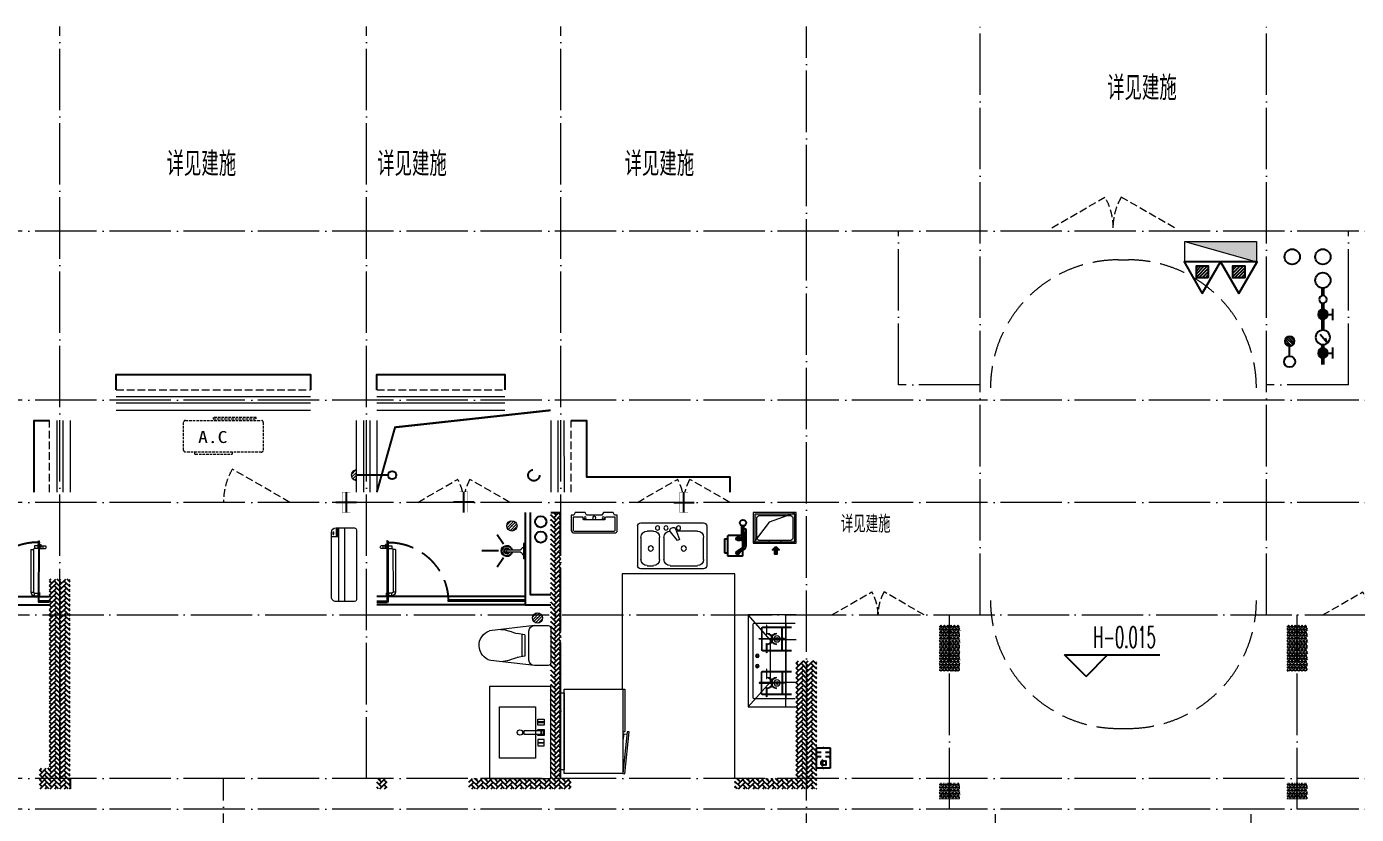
# Model space of a CAD drawing. Extents: x 27938 to 983267, y -209821 to 1628073.
# Drawn here: x 683892 to 696895, y 447882 to 455582 of the extents above; entities that cross this region are included whole.
import ezdxf
from ezdxf.enums import TextEntityAlignment as Align

# ---------------------------------------------------------------- set-up
doc = ezdxf.new("R2010")
doc.units = 0
doc.header["$LTSCALE"] = 1000
doc.header["$MEASUREMENT"] = 0
doc.linetypes.add('DASH', pattern=[0.35, 0.25, -0.1])
doc.linetypes.add('DOTE', pattern=[2.42, 2, -0.2, 0.02, -0.2])
for name, color, linetype in [('$RECOVER_210609100354-32', 7, 'Continuous'), ('3.5方案汇报，与郭总、侯月琴确定户型_t8$0$2020.03.04 -1安徽标准化洋房户型(UA）_t8_t8$0$看线', 154, 'Continuous'), ('AH-FURNITURE', 1, 'Continuous'), ('DIM_ELEV', 3, 'Continuous'), ('EQUIP-安防', 3, 'Continuous'), ('EQUIP_地漏', 7, 'Continuous'), ('EQUIP_消防', 7, 'Continuous'), ('IP-bath&kitchen-JOHNSON', 4, 'Continuous'), ('P-bath&kitchen-JOHNSON', 4, 'Continuous'), ('PUB_TEXT', 4, 'Continuous'), ('VPIPE-中水', 122, 'Continuous'), ('VPIPE-凝结', 150, 'Continuous'), ('VPIPE-废水', 31, 'Continuous'), ('VPIPE-消防', 1, 'TG_X'), ('VPIPE-给水', 3, 'TG_J'), ('VPIPE-雨水', 4, 'DASH'), ('保温', 6, 'Continuous'), ('建筑-排气道', 9, 'Continuous'), ('机电标识类', 1, 'Continuous'), ('污水', 3, 'Continuous'), ('看线', 251, 'Continuous'), ('给水', 4, 'Continuous')]:
    doc.layers.add(name, color=color, linetype=linetype)
for name, color, linetype, lineweight in [('DOTE', 19, 'DOTE', 9), ('EQUIP_消火栓', 242, 'Continuous', 18), ('LVTRY', 1, 'Continuous', 13), ('PUB_HATCH', 8, 'Continuous', 9), ('STAIR', 2, 'Continuous', 18), ('WINDOW', 144, 'Continuous', 15), ('平面-栏杆', 135, 'Continuous', 15), ('平面-看线', 45, 'Continuous', 15), ('平面-空调室内机', 176, 'Continuous', 9), ('平面-空调预留孔', 173, 'Continuous', 15), ('空调', 76, 'Continuous', 13), ('立面-洞口示意', 152, 'Continuous', 13)]:
    doc.layers.add(name, color=color, linetype=linetype, lineweight=lineweight)
doc.styles.add('_TCH_AXIS', font='COMPLEX', dxfattribs={"bigfont": 'GBCBIG'})
doc.styles.add('_TCH_DIM', font='SIMPLEX.shx', dxfattribs={"width": 0.7, "bigfont": 'GBCBIG.shx'})
doc.styles.add('_TEL_DIM', font='SIMPLEX', dxfattribs={"width": 0.8, "height": 3.5, "bigfont": 'HZTXT'})
doc.styles.add('DIM_FONT', font='SIMPLEX.shx', dxfattribs={"width": 0.56})
doc.styles.add('TG_LINETYPE', font='SIMPLEX', dxfattribs={"width": 0.8, "height": 3, "bigfont": 'HZTXT'})
doc.styles.add('黑体', font='')
doc.styles.get('黑体').set_extended_font_data('SimHei')
doc.linetypes.add('TG_J', pattern='A,2,-0.22,["J",TG_LINETYPE,S=0.1,R=0,X=-0.18,Y=-0.15],0', length=2.22)
doc.linetypes.add('TG_X', pattern='A,4,-0.3,["X",TG_LINETYPE,S=0.1,R=0,X=-0.23,Y=-0.15],0', length=4.3)
pattern_1 = [(45, (0, 0), (0, 47.4157523), [100.584, -33.528]), (135, (23.708, 23.708), (3e-15, 47.4157523), [100.584, -33.528])]
pattern_2 = [(90, (0, 0), (-16.49778, 1e-15), [9.525, -19.05]), (210, (0, 0), (8.24889, -14.2874966), [9.525, -19.05]), (150, (6e-16, 9.525), (-8.24889, -14.2874966), [9.525, -19.05])]

# ---------------------------------------------------------------- blocks, each defined once
blk = doc.blocks.new('rrrrrrrrrrrra')
for p, q in [((-112, 459), (-112, 324)), ((253, 484), (-87, 484)), ((278, 324), (278, 459)), ((-112, 324), (-64, -103)), ((-59, 271), (224, 271)), ((278, 324), (228, -116)), ((-21, 232), (-34, 154)), ((191, 200), (-26, 200)), ((186, 232), (-21, 232)), ((186, 232), (199, 154))]:
    blk.add_line(p, q)
for centre, radius, start, end in [((-87, 459), 25, 90, 180), ((253, 459), 25, 0, 90), ((-59, 324), 53.3, 180, 270), ((224, 324), 53.3, 270, 0), ((-323, 210), 294, 333.5369, 351.4828), ((488, 210), 294, 188.5172, 206.4631), ((149, -3), 224, 158.5202, 180), ((16, -3), 224, 0, 21.4798), ((84, -64), 153, 195.0773, 340.1181)]:
    blk.add_arc(centre, radius, start, end)
blk = doc.blocks.new('A$C1E0F638F')
for points in [[(500, 435), (500, 85), (0, 85), (0, 435)], [(270, 30), (230, 30), (230, 195), (270, 195)], [(120, 0), (180, 0), (180, 60), (120, 60)], [(147, 55), (153, 55), (153, 5), (147, 5)], [(230, 30), (270, 30), (270, 10), (230, 10)], [(380, 0), (320, 0), (320, 60), (380, 60)], [(353, 55), (347, 55), (347, 5), (353, 5)]]:
    blk.add_lwpolyline(points, close=True)
blk.add_lwpolyline([(270, 60), (280, 60), (280, 0), (220, 0), (220, 60), (230, 60)])
blk.add_circle((250, 236), 26)
blk = doc.blocks.new('$lvtry$00000171')
for p, q in [((-74, 11), (-11, 74)), ((-70, -27), (27, 70)), ((-53, -53), (53, 53)), ((-27, -70), (70, 27)), ((11, -74), (74, -11))]:
    blk.add_line(p, q)
blk.add_circle((0, 0), 75)
blk.add_point((0, 0))
blk = doc.blocks.new('135')
blk.add_hatch(color=256).paths.add_polyline_path([(5, 2), (4, -1), (-5, 2), (-4, 5)])
for p, q in [((-6, 19), (-3, 19)), ((-3, 19), (-6, 19)), ((-6, 3), (5, -2)), ((-6, 3), (-5, 3)), ((-5, 11), (-5, 31)), ((5, 11), (-5, 11)), ((5, 10), (-5, 10)), ((-5, 3), (-4, 6)), ((-4, 6), (5, 2)), ((0, 0), (0, 39)), ((6, 19), (3, 19)), ((3, 19), (6, 19)), ((4, -1), (5, 2)), ((5, 11), (5, 32)), ((4, -1), (6, -2))]:
    blk.add_line(p, q)
for centre, radius, start, end in [((6, 16), 13.5, 151.0147, 204.8403), ((13, 4), 20.5, 163.0924, 182.0012), ((-6, 4), 1, 184.2275, 248.4661), ((-5, 22), 0.5, 335.7643, 151.0147), ((4, 18), 9.42, 155.7643, 171.9773), ((9, 15), 14.6, 166.278, 198.0953), ((14, 4), 19.5, 163.7443, 182.5269), ((-5, 3), 0.5, 181.9385, 247.2597), ((5, 22), 0.5, 29.8425, 204.574), ((-6, 17), 11.7, 10.475, 24.574), ((-6, 15), 12.4, 338.6449, 16.0476), ((29, 7), 24, 172.9439, 199.2318), ((-6, 16), 13.4, 334.9111, 29.8425), ((26, 6), 20.6, 169.1454, 199.9526), ((6, -1), 1.17, 247.4597, 19.9526), ((6, -1), 0.5, 247.4597, 19.2318)]:
    blk.add_arc(centre, radius, start, end)
blk.add_open_spline([(-5, 31), (-4, 31), (-2, 33), (1, 29), (3, 31), (5, 32)], degree=3, knots=[0, 0, 0, 0, 3.066329, 6.218313, 11.124135, 11.124135, 11.124135, 11.124135])
blk = doc.blocks.new('SDFAWERAWER')
at = {"layer": 'LVTRY', "color": 1}
for p, q in [((593941, -1242210), (593784, -1242595)), ((593965, -1242220), (593807, -1242604)), ((593941, -1242210), (593965, -1242220)), ((593988, -1242191), (593978, -1242214)), ((594007, -1242226), (593978, -1242214)), ((594017, -1242203), (593988, -1242191)), ((594016, -1242220), (594027, -1242193)), ((594016, -1242220), (594022, -1242223)), ((594026, -1242204), (594018, -1242222)), ((594018, -1242222), (594021, -1242220)), ((594025, -1242211), (594021, -1242220)), ((594023, -1242221), (594022, -1242223)), ((594022, -1242223), (594024, -1242222)), ((594023, -1242211), (594030, -1242194)), ((594024, -1242221), (594024, -1242222)), ((594025, -1242211), (594031, -1242197)), ((594027, -1242193), (594033, -1242195)), ((594028, -1242234), (594078, -1242255)), ((594030, -1242194), (594031, -1242197)), ((594032, -1242197), (594033, -1242195)), ((594033, -1242195), (594034, -1242197)), ((594034, -1242198), (594034, -1242197)), ((594047, -1242201), (594036, -1242229)), ((594036, -1242229), (594039, -1242230)), ((594037, -1242211), (594088, -1242232)), ((594039, -1242230), (594045, -1242214)), ((594039, -1242230), (594042, -1242228)), ((594042, -1242228), (594051, -1242205)), ((594050, -1242202), (594043, -1242218)), ((594047, -1242201), (594050, -1242202)), ((594050, -1242202), (594051, -1242205)), ((594057, -1242246), (594067, -1242223)), ((593784, -1242595), (593807, -1242604)), ((593803, -1242641), (593813, -1242618)), ((593803, -1242641), (593833, -1242653)), ((593813, -1242618), (593842, -1242630)), ((593842, -1242630), (593833, -1242653)), ((593834, -1242656), (593833, -1242653)), ((593845, -1242629), (593834, -1242656)), ((593836, -1242657), (593834, -1242656)), ((593848, -1242630), (593836, -1242657)), ((593845, -1242629), (593842, -1242630)), ((593848, -1242630), (593845, -1242629)), ((593847, -1242662), (593858, -1242634)), ((593847, -1242662), (593850, -1242663)), ((593850, -1242663), (593861, -1242635)), ((593852, -1242662), (593862, -1242637)), ((593858, -1242634), (593861, -1242635)), ((593861, -1242635), (593862, -1242637))]:
    blk.add_line(p, q, dxfattribs=at)
blk.add_lwpolyline([(593823, -1242717), (594046, -1242174), (594037, -1242170), (593814, -1242713)], close=True, dxfattribs=at)
blk.add_arc((594075, -1242240), 15.3, 281.7932, 33.7019, dxfattribs=at)
for centre, major_axis, start_param, end_param in [((593974, -1242224), (3.93, 9.6), 0, 1.570796), ((593817, -1242608), (13.5, 33.1), 1.570796, 3.141593), ((593817, -1242608), (3.93, 9.6), 1.570796, 3.141593)]:
    blk.add_ellipse(centre, major_axis=major_axis, ratio=1, start_param=start_param, end_param=end_param, dxfattribs=at)
at = {"layer": 'P-bath&kitchen-JOHNSON', "color": 8, "linetype": 'DASH'}
blk.add_arc((593810, -1242714), 586, 67.5369, 157.1325, dxfattribs=at)
at = {"layer": 'LVTRY', "color": 1, "xscale": -1, "rotation": 157.7329157530927}
blk.add_blockref('135', (594045, -1242162), dxfattribs=at)
blk = doc.blocks.new('A$C5DCB2F21')
at = {"layer": 'IP-bath&kitchen-JOHNSON', "color": 8}
for p, q in [((-68, -213), (-158, -275)), ((68, -213), (158, -275)), ((0, -261), (0, -425))]:
    blk.add_line(p, q, dxfattribs=at)
at = {"layer": 'IP-bath&kitchen-JOHNSON', "color": 250}
for centre, major_axis, ratio, start_param, end_param in [((0, -179), (-51, 0), 0.990052, -1.36297, 4.504563), ((0, -178), (-26.8, 0), 0.994812, -1.167677, 4.309269)]:
    blk.add_ellipse(centre, major_axis=major_axis, ratio=ratio, start_param=start_param, end_param=end_param, dxfattribs=at)
at = {"layer": 'LVTRY', "color": 1}
for p, q in [((74, 0), (-74, 0)), ((-10, -174), (-10, -49)), ((11, -174), (11, -49))]:
    blk.add_line(p, q, dxfattribs=at)
blk.add_lwpolyline([(74, 0), (74, -16), (-74, -16), (-74, 0)], dxfattribs=at)
for points in [[(-26, -31, -0.364142), (-38, -16, -0.020495)], [(-10, -49, 0.214893), (-26, -31, 7.649644)], [(11, -49, -0.21439), (26, -31, -7.649644)], [(26, -31, 0.364142), (38, -16, 0.020495)]]:
    blk.add_lwpolyline(points, format="xyb", dxfattribs=at)
blk.add_arc((0, -174), 10.5, 180, 0, dxfattribs=at)
for centre, major_axis, ratio, start_param, end_param in [((0, -181), (53.6, 0), 0.987577, 1.76809, 7.656688), ((-12, -165), (0, 1.43), 0.85, -1.570796, 4.712389), ((-12, -189), (0, 1.43), 0.85, 4.712389, 10.995574), ((12, -165), (0, 1.43), 0.85, 4.712389, 10.995574), ((12, -189), (0, 1.43), 0.85, 4.712389, 10.995574)]:
    blk.add_ellipse(centre, major_axis=major_axis, ratio=ratio, start_param=start_param, end_param=end_param, dxfattribs=at)
blk = doc.blocks.new('fgdfsdfsfssfes')
at = {"layer": '$RECOVER_210609100354-32', "color": 8}
for points in [[(575944, 371358), (575944, 370458), (575694, 370458)], [(575894, 371358), (575894, 370558), (575694, 370558)]]:
    blk.add_lwpolyline(points, dxfattribs=at)
at = {"layer": 'IP-bath&kitchen-JOHNSON'}
for p, q in [((575944, 370538), (577294, 370538)), ((575944, 370503), (576594, 370503)), ((575944, 370493), (576594, 370493)), ((575944, 370458), (577294, 370458)), ((576594, 370493), (576594, 370503)), ((577294, 370493), (577194, 370493)), ((577194, 370483), (577194, 370493)), ((577294, 370483), (577194, 370483))]:
    blk.add_line(p, q, dxfattribs=at)
at = {"layer": 'LVTRY', "color": 1}
blk.add_lwpolyline([(576294, 368858), (575694, 368858), (575694, 369658), (576294, 369658)], close=True, dxfattribs=at)
at = {"layer": 'IP-bath&kitchen-JOHNSON', "rotation": 22.25976934310711}
blk.add_blockref('SDFAWERAWER', (-443125, 1295644), dxfattribs=at)
at = {"layer": 'LVTRY', "color": 1, "xscale": -0.6666666667107826, "yscale": 0.6666666667107826}
for p in [(576074, 371228), (575824, 370328)]:
    blk.add_blockref('$lvtry$00000171', p, dxfattribs=at)
at = {"layer": 'LVTRY', "color": 1, "rotation": 90.008488524447}
blk.add_blockref('A$C5DCB2F21', (575944, 370983), dxfattribs=at)
at = {"layer": 'LVTRY', "color": 1, "extrusion": (0, 0, -1), "xscale": -1, "zscale": -1, "rotation": 270}
blk.add_blockref('rrrrrrrrrrrra', (-576178, 369976), dxfattribs=at)
at = {"layer": 'LVTRY', "color": 1, "xscale": -1, "rotation": 270}
blk.add_blockref('A$C1E0F638F', (575759, 369009), dxfattribs=at)
blk = doc.blocks.new('cvxcvxvcxvcx')
at = {"layer": '$RECOVER_210609100354-32', "color": 8}
for points in [[(581944, 371358), (581944, 370458), (582194, 370458)], [(581994, 371358), (581994, 370558), (582194, 370558)]]:
    blk.add_lwpolyline(points, dxfattribs=at)
at = {"layer": 'IP-bath&kitchen-JOHNSON'}
for p, q in [((581944, 370538), (580494, 370538)), ((580494, 370493), (580594, 370493)), ((580494, 370483), (580594, 370483)), ((581944, 370458), (580494, 370458)), ((580594, 370483), (580594, 370493)), ((581944, 370503), (581194, 370503)), ((581194, 370493), (581194, 370503)), ((581944, 370493), (581194, 370493))]:
    blk.add_line(p, q, dxfattribs=at)
at = {"layer": 'LVTRY', "color": 1}
blk.add_lwpolyline([(581594, 368758), (582194, 368758), (582194, 369658), (581594, 369658)], close=True, dxfattribs=at)
at = {"layer": 'IP-bath&kitchen-JOHNSON', "xscale": -1}
for name, p, rotation in [('SDFAWERAWER', (1600912, 1295644), 337.7402306568928), ('A$C5DCB2F21', (581944, 370983), 269.991511475553)]:
    blk.add_blockref(name, p, dxfattribs=dict(at, rotation=rotation))
at = {"layer": 'LVTRY', "color": 1, "xscale": 0.6666666667107826, "yscale": 0.6666666667107826}
for p in [(581814, 371228), (582064, 370328)]:
    blk.add_blockref('$lvtry$00000171', p, dxfattribs=at)
at = {"layer": 'LVTRY', "color": 1, "extrusion": (0, 0, -1), "zscale": -1, "rotation": 90.00000000000001}
blk.add_blockref('rrrrrrrrrrrra', (-581710, 369976), dxfattribs=at)
at = {"layer": 'LVTRY', "color": 1, "rotation": 90.00000000000001}
blk.add_blockref('A$C1E0F638F', (582129, 368959), dxfattribs=at)
blk = doc.blocks.new('A$C60D053AF')
at = {"layer": 'AH-FURNITURE', "color": 8}
for p, q in [((233, -90), (128, -90)), ((233, -110), (128, -110)), ((193, -71), (328, -71)), ((193, -91), (328, -91)), ((245, -129), (245, -122)), ((265, -129), (265, -122)), ((342, -97), (370, -143)), ((356, -83), (384, -129)), ((255, -281), (255, -251)), ((393, -281), (393, -251)), ((255, -281), (393, -281))]:
    blk.add_line(p, q, dxfattribs=at)
for points in [[(170, -68, 1), (170, -94), (193, -94), (193, -68)], [(234, -251), (414, -251, 0.414214), (424, -241), (424, -111, 0.414214), (414, -101), (234, -101, 0.414214), (224, -111), (224, -241, 0.414214)], [(268, -122), (268, -107, 0.414214), (248, -87), (233, -87), (233, -113), (242, -113), (242, -122)], [(242, -152, 1), (268, -152), (268, -129), (242, -129)], [(384, -161, 1), (402, -143), (386, -127), (368, -145)]]:
    blk.add_lwpolyline(points, format="xyb", close=True, dxfattribs=at)
for centre, radius in [((100, -100), 30), ((255, -152), 15), ((255, -152), 10), ((393, -152), 15), ((393, -152), 10)]:
    blk.add_circle(centre, radius, dxfattribs=at)
for radius in [40, 20]:
    blk.add_arc((328, -111), radius, 45, 90, dxfattribs=at)
blk = doc.blocks.new('*U67')
h = blk.add_hatch(color=5)
h.set_gradient(color1=(0, 0, 255), rotation=180, tint=1)
h.paths.add_polyline_path([(0, 0), (-6.35, -6.35), (-6.35, -2.159), (-15, -2.159), (-15, 2.159), (-6.35, 2.159), (-6.35, 6.35)])
at = {"color": 0, "linetype": 'Continuous'}
blk.add_lwpolyline([(0, 0), (-6.35, -6.35), (-6.35, -2.159), (-15, -2.159), (-15, 2.159), (-6.35, 2.159), (-6.35, 6.35)], close=True, dxfattribs=at)
blk = doc.blocks.new('sgrsefv')
at = {"layer": 'PUB_HATCH'}
blk.add_hatch(color=256, dxfattribs=at).paths.add_polyline_path([(1112933, 840916), (1112933, 840646), (1113073, 840646), (1113073, 840661), (1112968, 840661), (1112948, 840681), (1112948, 840881), (1112968, 840901), (1113288, 840901), (1113308, 840881), (1113308, 840681), (1113288, 840661), (1113183, 840661), (1113183, 840646), (1113323, 840646), (1113323, 840916)])
at = {"layer": 'LVTRY', "color": 1}
for p, q in [((1113073, 840661), (1113073, 840646)), ((1113183, 840661), (1113183, 840646))]:
    blk.add_line(p, q, dxfattribs=at)
for points in [[(1112918, 840931), (1113338, 840931), (1113338, 840631), (1112918, 840631)], [(1112933, 840916), (1113323, 840916), (1113323, 840646), (1112933, 840646)], [(1113288, 840661), (1112968, 840661), (1112948, 840681), (1112948, 840881), (1112968, 840901), (1113288, 840901), (1113308, 840881), (1113308, 840681), (1113288, 840661)]]:
    blk.add_lwpolyline(points, close=True, dxfattribs=at)
at = {"layer": '立面-洞口示意'}
blk.add_lwpolyline([(1112918, 840931), (1113182, 840837), (1113338, 840631)], dxfattribs=at)
at = {"layer": '建筑-排气道', "xscale": -5, "yscale": 5, "zscale": 5, "rotation": 270}
blk.add_blockref('*U67', (1113118, 840599), dxfattribs=at)
blk = doc.blocks.new('rtyg7uyhg')
at = {"layer": 'LVTRY'}
for p, q in [((193590, 45458), (193590, 45069)), ((194235, 45489), (193621, 45489)), ((193682, 45407), (193888, 45407)), ((193896, 45430), (193858, 45326)), ((193875, 45316), (193946, 45401)), ((193926, 45440), (193940, 45432)), ((194112, 45407), (194173, 45407)), ((194265, 45069), (194265, 45458)), ((193621, 45131), (193621, 45346)), ((193858, 45326), (193875, 45316)), ((194010, 45346), (194010, 45131)), ((194051, 45131), (194051, 45346)), ((194235, 45346), (194235, 45131)), ((193621, 45039), (194235, 45039)), ((193948, 45069), (193682, 45069)), ((194173, 45069), (194112, 45069))]:
    blk.add_line(p, q, dxfattribs=at)
for centre, radius in [((193866, 45438), 20.5), ((193989, 45438), 20.5), ((194071, 45438), 20.5), ((193815, 45238), 25.6), ((194137, 45238), 25.6)]:
    blk.add_circle(centre, radius, dxfattribs=at)
for centre, radius, start, end in [((193621, 45458), 30.7, 90, 180), ((193682, 45346), 61.4, 90, 180), ((193916, 45423), 20.5, 60, 159.4623), ((193930, 45414), 20.5, 320.5377, 60), ((193948, 45346), 61.4, 360, 90), ((194112, 45346), 61.4, 90, 180), ((194173, 45346), 61.4, 360, 90), ((194235, 45458), 30.7, 360, 90), ((193682, 45131), 61.4, 180, 270), ((193948, 45131), 61.4, 270, 360), ((194112, 45131), 61.4, 180, 270), ((194173, 45131), 61.4, 270, 360), ((193621, 45069), 30.7, 180, 270), ((194235, 45069), 30.7, 270, 360)]:
    blk.add_arc(centre, radius, start, end, dxfattribs=at)
at = {"layer": 'LVTRY', "style": 'DIM_FONT', "width": 0.8, "flags": 9}
for tag in ['YSIZE', 'XSIZE']:
    blk.add_attdef(tag, (193928, 45488), '', height=0.5, rotation=90, dxfattribs=at)
blk = doc.blocks.new('A-Kitchen-7')
at = {"layer": 'LVTRY'}
for p, q in [((-519, 780), (-7, 834)), ((-7, 834), (-4, 811)), ((-515, 756), (-519, 780)), ((-4, 811), (-515, 756)), ((515, 756), (-515, 756)), ((-515, 756), (-515, 40)), ((-486, 761), (-485, 756)), ((-29, 767), (-112, 756)), ((-29, 767), (-35, 806)), ((515, 780), (0, 780)), ((0, 756), (0, 780)), ((515, 756), (515, 780)), ((515, 40), (515, 756)), ((-515, 40), (515, 40))]:
    blk.add_line(p, q, dxfattribs=at)
blk.add_lwpolyline([(-469, 40), (-469, 0), (469, 0), (469, 40)], close=True, dxfattribs=at)
blk = doc.blocks.new('FRSDFDGDGDRGDR')
at = {"layer": '平面-空调预留孔'}
for p, q in [((699612, 775044), (699612, 775441)), ((699619, 775448), (699746, 775448)), ((699746, 775448), (699746, 775355)), ((699720, 775342), (699720, 775143)), ((699727, 775349), (699740, 775349)), ((699727, 775136), (699740, 775136)), ((699746, 775130), (699746, 775037)), ((699746, 775037), (699619, 775037))]:
    blk.add_line(p, q, dxfattribs=at)
blk.add_lwpolyline([(699766, 775167), (699793, 775154), (699793, 775057), (699766, 775044), (699766, 775018), (699619, 775018, -0.414214), (699593, 775044), (699593, 775441, -0.414214), (699619, 775468), (699766, 775468), (699766, 775441), (699793, 775428), (699793, 775332), (699766, 775318)], format="xyb", close=True, dxfattribs=at)
for centre, radius in [((699740, 775243), 15.8), ((699740, 775332), 10.6), ((699740, 775154), 10.6)]:
    blk.add_circle(centre, radius, dxfattribs=at)
for centre, start, end in [((699619, 775441), 90, 180), ((699727, 775342), 90, 180), ((699740, 775355), 270, 360), ((699727, 775143), 180, 270), ((699740, 775130), 0, 90), ((699619, 775044), 180, 270)]:
    blk.add_arc(centre, 6.6, start, end, dxfattribs=at)
blk = doc.blocks.new('vcxvcdfvdxv')
at = {"layer": 'LVTRY', "color": 251}
for p, q in [((582294, 370358), (582764, 370358)), ((582394, 369458), (582394, 370358)), ((582548, 370115), (582764, 370358)), ((582764, 370358), (582764, 369458)), ((582294, 370115), (582548, 370115)), ((582548, 370115), (582548, 369700)), ((582548, 369700), (582294, 369700)), ((582764, 369458), (582548, 369700)), ((582764, 369458), (582294, 369458))]:
    blk.add_line(p, q, dxfattribs=at)
at = {"layer": 'LVTRY'}
for p, q in [((582704, 370278), (582304, 370278)), ((582339, 370238), (582624, 370238)), ((582339, 370233), (582624, 370233)), ((582394, 370268), (582394, 369548)), ((582429, 370018), (582429, 370228)), ((582434, 370018), (582434, 370228)), ((582579, 370168), (582579, 370258)), ((582579, 370258), (582583, 370258)), ((582583, 370258), (582583, 370168)), ((582629, 370228), (582629, 370018)), ((582634, 370228), (582634, 370018)), ((582714, 369548), (582714, 370268)), ((582394, 369700), (582394, 370115)), ((582409, 370126), (582536, 370126)), ((582409, 370121), (582409, 370126)), ((582536, 370121), (582409, 370121)), ((582654, 370126), (582526, 370126)), ((582526, 370126), (582526, 370121)), ((582526, 370121), (582654, 370121)), ((582536, 370126), (582536, 370121)), ((582583, 370168), (582579, 370168)), ((582583, 370078), (582579, 370078)), ((582579, 370078), (582579, 369988)), ((582583, 369988), (582583, 370078)), ((582654, 370121), (582654, 370126)), ((582624, 370013), (582339, 370013)), ((582624, 370008), (582339, 370008)), ((582579, 369988), (582583, 369988)), ((582693, 369958), (582654, 369958)), ((582674, 369939), (582674, 369978)), ((582624, 369808), (582339, 369808)), ((582624, 369803), (582339, 369803)), ((582579, 369738), (582579, 369828)), ((582579, 369828), (582583, 369828)), ((582583, 369828), (582583, 369738)), ((582693, 369858), (582654, 369858)), ((582674, 369839), (582674, 369878)), ((582536, 369696), (582409, 369696)), ((582409, 369696), (582409, 369691)), ((582409, 369691), (582536, 369691)), ((582429, 369798), (582429, 369588)), ((582434, 369798), (582434, 369588)), ((582526, 369691), (582526, 369696)), ((582526, 369696), (582654, 369696)), ((582654, 369691), (582526, 369691)), ((582536, 369691), (582536, 369696)), ((582583, 369738), (582579, 369738)), ((582629, 369588), (582629, 369798)), ((582634, 369588), (582634, 369798)), ((582654, 369696), (582654, 369691)), ((582339, 369583), (582624, 369583)), ((582339, 369578), (582624, 369578)), ((582583, 369648), (582579, 369648)), ((582579, 369648), (582579, 369558)), ((582579, 369558), (582583, 369558)), ((582583, 369558), (582583, 369648)), ((582304, 369538), (582704, 369538))]:
    blk.add_line(p, q, dxfattribs=at)
blk.add_lwpolyline([(582894, 368758), (582894, 370758), (583994, 370758), (583994, 369632)], dxfattribs=at)
for centre, radius in [((582481, 370123), 29.7), ((582481, 370123), 11.7), ((582674, 369958), 17), ((582674, 369858), 17), ((582481, 369693), 29.7), ((582481, 369693), 11.7)]:
    blk.add_circle(centre, radius, dxfattribs=at)
for centre, radius, start, end in [((582404, 370268), 10, 90, 180), ((582439, 370228), 10, 90, 180), ((582439, 370228), 5, 90, 180), ((582624, 370228), 10, 0, 90), ((582624, 370228), 5, 0, 90), ((582704, 370268), 10, 0, 90), ((582481, 370123), 56.7, 2.2742, 87.7258), ((582481, 370123), 52.2, 2.4704, 87.5296), ((582481, 370123), 56.7, 272.2742, 357.7258), ((582481, 370123), 52.2, 272.4704, 357.5296), ((582581, 370123), 56.7, 92.2742, 177.7258), ((582581, 370123), 56.7, 182.2742, 267.7258), ((582581, 370123), 52.2, 92.4704, 177.5296), ((582581, 370123), 52.2, 182.4704, 267.5296), ((582439, 370018), 10, 180, 270), ((582439, 370018), 5, 180, 270), ((582624, 370018), 5, 270, 0), ((582624, 370018), 10, 270, 0), ((582439, 369798), 10, 90, 180), ((582439, 369798), 5, 90, 180), ((582624, 369798), 10, 0, 90), ((582624, 369798), 5, 0, 90), ((582481, 369693), 56.7, 2.2742, 87.7258), ((582481, 369693), 52.2, 2.4704, 87.5296), ((582481, 369693), 56.7, 272.2742, 357.7258), ((582481, 369693), 52.2, 272.4704, 357.5296), ((582581, 369693), 56.7, 92.2742, 177.7258), ((582581, 369693), 56.7, 182.2742, 267.7258), ((582581, 369693), 52.2, 92.4704, 177.5296), ((582581, 369693), 52.2, 182.4704, 267.5296), ((582404, 369548), 10, 180, 270), ((582439, 369588), 10, 180, 270), ((582439, 369588), 5, 180, 270), ((582624, 369588), 5, 270, 0), ((582624, 369588), 10, 270, 0), ((582704, 369548), 10, 270, 0)]:
    blk.add_arc(centre, radius, start, end, dxfattribs=at)
for name, p in [('sgrsefv', (-530625, -469573)), ('rtyg7uyhg', (389578, 325770))]:
    blk.add_blockref(name, p)
at = {"xscale": -1, "rotation": 90}
blk.add_blockref('A$C60D053AF', (582714, 371358), dxfattribs=at)
at = {"rotation": 90}
blk.add_blockref('FRSDFDGDGDRGDR', (1359511, -328434), dxfattribs=at)
at = {"layer": 'LVTRY', "color": 1, "extrusion": (0, 0, -1), "xscale": -0.7999999999883585, "yscale": 0.7999999999883585, "zscale": -0.7999999999883585, "rotation": 270}
blk.add_blockref('A-Kitchen-7', (-584594, 369220), dxfattribs=at)
blk = doc.blocks.new('GFDGDGRDGRDG')
at = {"layer": 'DOTE', "linetype": 'DOTE', "ltscale": 0.3}
for p, q in [((577394, 368758), (577394, 376108)), ((580394, 368758), (580394, 376108)), ((582294, 368758), (582294, 376108)), ((584694, 360558), (584694, 376108)), ((586394, 370358), (586394, 376108)), ((589194, 370358), (589194, 376108)), ((626394, 374108), (573594, 374108)), ((585594, 372608), (585594, 374108)), ((589994, 372608), (589994, 374108)), ((586394, 372608), (585594, 372608)), ((589994, 372608), (589194, 372608)), ((626394, 372458), (573594, 372458)), ((626394, 371458), (573594, 371458)), ((573594, 370358), (626394, 370358)), ((586094, 368458), (586094, 370358)), ((589494, 368458), (589494, 370358)), ((626394, 368758), (573594, 368758)), ((578994, 360558), (578994, 368758)), ((626394, 368458), (573594, 368458)), ((586544, 366358), (586544, 368458)), ((589044, 366358), (589044, 368458))]:
    blk.add_line(p, q, dxfattribs=at)
blk = doc.blocks.new('$TwtSys$00000434')
for p, q in [((-0.5, 0.5), (-0.5, -0.5)), ((-0.5, -0.5), (0.5, 0.5)), ((0.5, 0.5), (-0.5, 0.5)), ((0.5, -0.5), (0.5, 0.5)), ((-0.5, -0.5), (0.5, -0.5))]:
    blk.add_line(p, q)
blk.add_solid([(0.5, -0.5), (0.5, 0.5), (-0.5, -0.5)])
blk = doc.blocks.new('A$C001338C2')
for p, q in [((0, 249), (0, 22)), ((845, 304), (55, 304)), ((109, 215), (109, 304)), ((900, 22), (900, 249)), ((22, 0), (878, 0))]:
    blk.add_line(p, q)
at = {"lineweight": 5}
for p, q in [((900, 215), (0, 215)), ((900, 143), (0, 143))]:
    blk.add_line(p, q, dxfattribs=at)
for points in [[(89, 226), (22, 226, -0.414214), (17, 232), (17, 243, -0.414214), (22, 249), (89, 249, -0.414214), (95, 243), (95, 232, -0.414214)], [(73, 275), (57, 275, -0.414214), (51, 281), (51, 283, -0.414214), (57, 289), (73, 289, -0.414214), (79, 283), (79, 281, -0.414214)]]:
    blk.add_lwpolyline(points, format="xyb", close=True)
for centre, radius, start, end in [((55, 249), 55, 90, 180), ((845, 249), 55, 360, 90), ((22, 22), 22, 180, 270), ((878, 22), 22, 270, 360)]:
    blk.add_arc(centre, radius, start, end)
blk = doc.blocks.new('dongkong')
blk.add_wipeout([(-603756, 210771), (-603756, 210571), (-603836, 210571), (-603836, 210771)])
at = {"layer": '机电标识类', "color": 250, "linetype": 'DASH', "ltscale": 400}
for p, q in [((-603896, 210671), (-603696, 210671)), ((-603796, 210771), (-603796, 210571))]:
    blk.add_line(p, q, dxfattribs=at)
at = {"layer": '空调', "color": 6, "linetype": 'DASH', "const_width": 2}
blk.add_lwpolyline([(-603756, 210771), (-603756, 210571), (-603836, 210571), (-603836, 210771)], close=True, dxfattribs=at)
blk = doc.blocks.new('VDVDVDCZSCCS')
at = {"layer": '保温', "linetype": 'ByBlock', "ltscale": 10}
h = blk.add_hatch(dxfattribs=at)
h.set_pattern_fill('AR-HBONE', color=251, scale=55)
h.set_pattern_definition(pattern_1)
h.paths.add_polyline_path([(542917, 373624), (542917, 371024), (543017, 371024), (543017, 373624)])
h = blk.add_hatch(dxfattribs=at)
h.set_pattern_fill('AR-HBONE', color=251, scale=55)
h.set_pattern_definition(pattern_1)
h.paths.add_polyline_path([(538017, 372974), (538017, 370924), (538217, 370924), (538217, 372974)])
at = {"layer": '保温', "linetype": 'Continuous', "ltscale": 10}
h = blk.add_hatch(dxfattribs=at)
h.set_pattern_fill('HEX', color=251, scale=10, angle=90, style=0)
h.set_pattern_definition(pattern_2)
h.paths.add_polyline_path([(546717, 372074), (546917, 372074), (546917, 372524), (546717, 372524)])
h = blk.add_hatch(dxfattribs=at)
h.set_pattern_fill('HEX', color=251, scale=10, angle=90, style=0)
h.set_pattern_definition(pattern_2)
h.paths.add_polyline_path([(550316, 372074), (550116, 372074), (550116, 372524), (550316, 372524)])
at = {"layer": '保温', "linetype": 'ByBlock', "ltscale": 10}
h = blk.add_hatch(dxfattribs=at)
h.set_pattern_fill('AR-HBONE', color=251, scale=55)
h.set_pattern_definition(pattern_1)
h.paths.add_polyline_path([(545317, 372174), (545317, 370924), (545517, 370924), (545517, 372174)])
h = blk.add_hatch(dxfattribs=at)
h.set_pattern_fill('AR-HBONE', color=251, scale=55)
h.set_pattern_definition(pattern_1)
h.paths.add_polyline_path([(538017, 370924), (538017, 371124), (537917, 371124), (537917, 370924)])
h = blk.add_hatch(dxfattribs=at)
h.set_pattern_fill('AR-HBONE', color=251, scale=55)
h.set_pattern_definition(pattern_1)
h.paths.add_polyline_path([(541317, 370924), (541317, 371024), (541217, 371024), (541217, 370924)])
h = blk.add_hatch(dxfattribs=at)
h.set_pattern_fill('AR-HBONE', color=251, scale=55)
h.set_pattern_definition(pattern_1)
edge = h.paths.add_edge_path()
edge.add_line((543117, 370924), (543117, 371024))
edge.add_line((543116, 371024), (542117, 371024))
edge.add_line((542117, 371024), (542117, 370924))
edge.add_line((542117, 370924), (543117, 370924))
h = blk.add_hatch(dxfattribs=at)
h.set_pattern_fill('AR-HBONE', color=251, scale=55)
h.set_pattern_definition(pattern_1)
h.paths.add_polyline_path([(545317, 370924), (545317, 371024), (544717, 371024), (544717, 370924)])
at = {"layer": '保温', "linetype": 'Continuous', "ltscale": 10}
h = blk.add_hatch(dxfattribs=at)
h.set_pattern_fill('HEX', color=251, scale=10, angle=90, style=0)
h.set_pattern_definition(pattern_2)
h.paths.add_polyline_path([(546717, 370824), (546917, 370824), (546917, 370974), (546717, 370974)])
h = blk.add_hatch(dxfattribs=at)
h.set_pattern_fill('HEX', color=251, scale=10, angle=90, style=0)
h.set_pattern_definition(pattern_2)
h.paths.add_polyline_path([(550316, 370824), (550116, 370824), (550117, 370974), (550317, 370974)])
at = {"layer": '保温', "color": 251, "linetype": 'ByBlock', "ltscale": 10}
for p, q in [((542917, 373624), (543017, 373624)), ((538217, 371024), (538217, 370924))]:
    blk.add_line(p, q, dxfattribs=at)
blk = doc.blocks.new('A$C2705576B')
at = {"layer": '给水'}
h = blk.add_hatch(color=256, dxfattribs=at)
edge = h.paths.add_edge_path()
edge.add_arc((417, -1741), 47.2, 0, 360)
h = blk.add_hatch(color=256, dxfattribs=at)
edge = h.paths.add_edge_path()
edge.add_arc((795, -1741), 47.2, 0, 360)
for p, q in [((363, -1645), (472, -1645)), ((417, -1741), (417, -1645)), ((740, -1645), (849, -1645)), ((795, -1741), (795, -1645)), ((601, -1768), (525, -1704)), ((525, -1704), (564, -1715))]:
    blk.add_line(p, q, dxfattribs=at)
at = {"layer": '给水', "const_width": 35.4}
for points in [[(499, -1741), (302, -1741)], [(903, -1741), (641, -1741)], [(1053, -1741), (978, -1741)]]:
    blk.add_lwpolyline(points, dxfattribs=at)
at = {"layer": '给水'}
for centre, radius in [((570, -1741), 70.8), ((417, -1741), 47.2), ((795, -1741), 47.2), ((941, -1741), 37.5)]:
    blk.add_circle(centre, radius, dxfattribs=at)
blk = doc.blocks.new('$TwtSys$00000141')
at = {"color": 1}
for p, q in [((-47, 4), (-5, 46)), ((-47, 4), (-5, 46)), ((-44, -18), (18, 44)), ((-44, -18), (18, 44)), ((-33, -33), (33, 33)), ((-33, -33), (33, 33)), ((-16, -44), (44, 16)), ((-16, -44), (44, 16)), ((6, -46), (46, -6)), ((6, -46), (46, -6))]:
    blk.add_line(p, q, dxfattribs=at)
blk.add_circle((0, 0), 47, dxfattribs=at)
blk.add_circle((0, 0), 47, dxfattribs=at)
blk = doc.blocks.new('$TwtSys$00000546')
h = blk.add_hatch()
h.set_pattern_fill('ANSI31', color=1, scale=200, style=0)
h.set_pattern_definition([(45, (-38543.802, -6670.83), (-17.67767, 17.67767), [])])
h.paths.add_polyline_path([(-65, 174), (65, 174), (65, 44), (-65, 44)])
at = {"color": 1}
for points in [[(0, 344), (-198, 0), (198, 0)], [(-65, 174), (65, 174), (65, 44), (-65, 44)]]:
    blk.add_lwpolyline(points, close=True, dxfattribs=at)
blk = doc.blocks.new('$equip$00002628')
at = {"linetype": 'Continuous'}
for p, q in [((-0.625, 0.415), (0.625, 0.415)), ((-0.625, -0.415), (-0.625, 0.415)), ((-0.472, 0.01), (-0.409, 0.01)), ((-0.446, -0.138), (-0.395, 0.058)), ((-0.395, 0.058), (-0.395, 0.058)), ((-0.395, 0.058), (-0.206, 0.058)), ((-0.206, 0.058), (-0.155, -0.138)), ((-0.191, 0.01), (-0.129, 0.01)), ((0.071, 0.129), (0.071, 0.415)), ((0.35, 0.129), (0.35, 0.415)), ((0.625, 0.415), (0.625, -0.415)), ((0.625, -0.415), (-0.625, -0.415)), ((-0.155, -0.138), (-0.446, -0.138)), ((0.071, -0.415), (0.071, -0.129)), ((0.35, -0.415), (0.35, -0.129))]:
    blk.add_line(p, q, dxfattribs=at)
at = {"const_width": 0.05}
blk.add_lwpolyline([(-0.625, 0.415), (0.625, 0.415), (0.625, -0.415), (-0.625, -0.415), (-0.625, 0.415), (0.625, 0.415)], dxfattribs=at)
at = {"linetype": 'Continuous'}
blk.add_arc((-0.3, -0.011), 0.173, 6.98974, 173.01026, dxfattribs=at)
for p in [(-0.625, 0), (0, 0.415), (0, -0.415), (0.625, 0)]:
    blk.add_point(p)
at = {"color": 7, "style": '_TEL_DIM', "flags": 1}
blk.add_attdef('A', text='', height=0.000025, dxfattribs=at).set_placement((0, 0), align=Align.MIDDLE_CENTER)
blk = doc.blocks.new('HGFHGGGDFGRD')
at = {"layer": 'EQUIP-安防', "xscale": 160, "yscale": 160, "zscale": 160, "rotation": 90}
blk.add_blockref('$equip$00002628', (691683, 371224), dxfattribs=at)
blk = doc.blocks.new('gsergvr')
at = {"layer": '平面-空调预留孔', "linetype": 'DASH', "ltscale": 0.1}
for p, q in [((34075, 17176), (34075, 17166)), ((34448, 17166), (34448, 17176)), ((34085, 17156), (34438, 17156))]:
    blk.add_line(p, q, dxfattribs=at)
blk.add_lwpolyline([(34729, 17176), (33989, 17176, -0.414214), (33969, 17196), (33969, 17466, -0.414214), (33989, 17486), (34729, 17486, -0.414214), (34749, 17466), (34749, 17196, -0.414214)], format="xyb", close=True, dxfattribs=at)
blk.add_lwpolyline([(34679, 17515), (34260, 17515), (34260, 17500), (34679, 17500)], close=True, dxfattribs=at)
for centre, start, end in [((34085, 17166), 180, 270), ((34438, 17166), 270, 0)]:
    blk.add_arc(centre, 10, start, end, dxfattribs=at)
at = {"layer": '平面-空调预留孔', "color": 251, "linetype": 'DASH', "ltscale": 0.1, "true_color": 0x636466, "style": '黑体', "width": 1.2}
blk.add_text('A.C', height=117, dxfattribs=at).set_placement((34111, 17265))
blk = doc.blocks.new('rtyryrtyeeretee')
at = {"layer": '平面-空调预留孔'}
blk.add_blockref('gsergvr', (635673, 326706), dxfattribs=at)
blk = doc.blocks.new('A$C7A951E79')
at = {"layer": 'LVTRY'}
for p, q in [((-7, 49), (-49, 7)), ((0, 28), (-47, -18)), ((0, 0), (-35, -35)), ((0, -71), (0, 71)), ((0, -28), (-18, -47))]:
    blk.add_line(p, q, dxfattribs=at)
blk.add_arc((0, 0), 49.9, 89.9757, 269.9757, dxfattribs=at)
blk.add_point((0, 0), dxfattribs=at)
blk = doc.blocks.new('GFGDGDGDGDRGDSAED')
blk.add_blockref('A$C7A951E79', (687116, 605614))

msp = doc.modelspace()

# ---------------------------------------------------------------- linework, layer by layer
at = {"layer": 'DIM_ELEV'}
for p, q in [((694250.7, 449230.9), (694040.7, 449440.9)), ((694040.7, 449440.9), (694971.6, 449440.9)), ((694250.7, 449230.9), (694460.7, 449440.9))]:
    msp.add_line(p, q, dxfattribs=at)
at = {"layer": 'STAIR', "color": 251, "linetype": 'DASH'}
for points in [[(693316.6, 452052.1, -0.4142136), (694566.6, 453302.1), (694666.6, 453302.1, -0.4142136), (695916.6, 452052.1)], [(693316.6, 449972.1, 0.4142136), (694566.6, 448722.1), (694666.6, 448722.1, 0.4142136), (695916.6, 449972.1)]]:
    msp.add_lwpolyline(points, format="xyb", dxfattribs=at)
at = {"layer": 'VPIPE-中水', "linetype": 'Continuous'}
for centre in [(688919.1, 450742.1), (688919.1, 450592.1)]:
    msp.add_circle(centre, 55, dxfattribs=at)
at = {"layer": 'VPIPE-凝结'}
msp.add_line((696241.6, 452362.1), (696241.6, 452460.1), dxfattribs=at)
at = {"layer": 'VPIPE-凝结', "ltscale": 0.1}
msp.add_line((687426.6, 451197.6), (687116.4, 451197.6), dxfattribs=at)
at = {"layer": 'VPIPE-凝结'}
msp.add_circle((687466.6, 451197.6), 40, dxfattribs=at)
at = {"layer": 'VPIPE-废水'}
msp.add_circle((696241.6, 452307.1), 55, dxfattribs=at)
at = {"layer": 'VPIPE-消防', "linetype": 'Continuous'}
msp.add_circle((696266.6, 453332.1), 75, dxfattribs=at)
at = {"layer": 'VPIPE-给水', "linetype": 'Continuous'}
for centre in [(696566.6, 453332.1), (696566.6, 453102.1)]:
    msp.add_circle(centre, 75, dxfattribs=at)
at = {"layer": 'VPIPE-雨水'}
msp.add_circle((688851.6, 451197.1), 55, dxfattribs=at)
at = {"layer": 'WINDOW', "color": 250, "linetype": 'DASH', "ltscale": 0.3}
for points in [[(693916.6, 453615.4), (694436.2, 453915.4, -0.1316523), (694516.6, 453615.4)], [(695114.7, 453615.4), (694595.1, 453915.4, 0.1316523), (694514.7, 453615.4)], [(686466.5, 450932.1), (685903.4, 451256.7, 0.1314846), (685816.5, 450932.1)], [(687716.6, 450932.1), (688106.3, 451157, -0.1316053), (688166.6, 450932.1)], [(688616.6, 450932.1), (688226.8, 451157, 0.1316053), (688166.6, 450932.1)], [(689866.6, 450932.1), (690256.3, 451157, -0.1316053), (690316.6, 450932.1)], [(690766.6, 450932.1), (690376.8, 451157, 0.1316053), (690316.6, 450932.1)], [(691766.6, 449832.1), (692156.3, 450057, -0.1316053), (692216.6, 449832.1)], [(692666.6, 449832.1), (692276.8, 450057, 0.1316053), (692216.6, 449832.1)], [(696566.6, 449832.1), (696956.3, 450057, -0.1316053), (697016.6, 449832.1)]]:
    msp.add_lwpolyline(points, format="xyb", dxfattribs=at)
at = {"layer": '平面-栏杆'}
for points in [[(686666.6, 451962.1), (684766.6, 451962.4)], [(686666.6, 451902.1), (684766.6, 451902.4)], [(688566.7, 451962.1), (687316.6, 451962.4)], [(688566.7, 451902.1), (687316.6, 451902.4)], [(684186.9, 451732.1), (684186.6, 451032.1)], [(684246.9, 451732.1), (684246.6, 451032.1)], [(687186.6, 451732.1), (687186.3, 451032.1)], [(687246.6, 451732.1), (687246.3, 451032.1)], [(689086.3, 451732.1), (689086.6, 451032.1)], [(689146.3, 451732.1), (689146.6, 451032.1)]]:
    msp.add_lwpolyline(points, dxfattribs=at)
at = {"layer": '平面-看线', "linetype": 'DASH', "ltscale": 0.3}
for p, q in [((684116.6, 451032.1), (684116.9, 451732.1)), ((689216.6, 451032.1), (689216.3, 451732.1))]:
    msp.add_line(p, q, dxfattribs=at)
for points in [[(684766.6, 452032.1), (686666.6, 452032.1)], [(687316.6, 452032.1), (688566.7, 452032.1)]]:
    msp.add_lwpolyline(points, dxfattribs=at)
at = {"layer": '平面-看线'}
for points in [[(684316.9, 451732.1), (684316.6, 451032.1)], [(684766.6, 451832.1), (686666.6, 451832.1)], [(687316.6, 451732.1), (687316.3, 451032.1)], [(687316.6, 451832.1), (688566.7, 451832.1)], [(689016.3, 451732.1), (689016.6, 451032.1)]]:
    msp.add_lwpolyline(points, dxfattribs=at)
at = {"layer": '看线', "color": 202, "ltscale": 0.5}
for points in [[(684766.6, 452032.1), (684766.6, 452182.1), (686666.6, 452182.1), (686666.6, 452032.1)], [(687316.6, 452032.1), (687316.6, 452182.1), (688566.7, 452182.1), (688566.7, 452032.1)], [(683966.9, 451032.1), (683966.9, 451732.1), (684116.9, 451732.1)]]:
    msp.add_lwpolyline(points, dxfattribs=at)

# ---------------------------------------------------------------- block references
for name, p in [('rtyryrtyeeretee', (15784.5, 107541.1)), ('GFGDGDGDGDRGDSAED', (0, -154416.7)), ('fgdfsdfsfssfes', (106822.9, 79473.8)), ('cvxcvxvcxvcx', (106822.9, 79473.8)), ('HGFHGGGDFGRD', (0, 77208.4))]:
    msp.add_blockref(name, p)
at = {"xscale": -1}
msp.add_blockref('vcxvcdfvdxv', (1273710.3, 79473.8), dxfattribs=at)
at = {"layer": '3.5方案汇报，与郭总、侯月琴确定户型_t8$0$2020.03.04 -1安徽标准化洋房户型(UA）_t8_t8$0$看线', "ltscale": 10}
msp.add_blockref('GFDGDGRDGRDG', (106822.9, 79473.8), dxfattribs=at)
at = {"layer": 'EQUIP_地漏', "xscale": -1, "rotation": 359.999999999891}
msp.add_blockref('$TwtSys$00000141', (696241.6, 452507.1), dxfattribs=at)
at = {"layer": 'EQUIP_消火栓', "xscale": -700, "yscale": 200, "zscale": 700, "rotation": 180}
msp.add_blockref('$TwtSys$00000434', (695566.6, 453382.1), dxfattribs=at)
at = {"layer": 'EQUIP_消防', "xscale": 0.9, "yscale": 0.9, "zscale": 0.9, "rotation": 180}
for p in [(695388, 453282.1), (695745.1, 453282.1)]:
    msp.add_blockref('$TwtSys$00000546', p, dxfattribs=at)
at = {"layer": '平面-空调预留孔', "xscale": -0.8000000000465648, "yscale": 0.8000000000465648, "zscale": 0.8000000000465646, "rotation": 89.99999976656984}
msp.add_blockref('A$C001338C2', (687116.6, 450682.4), dxfattribs=at)
at = {"layer": '污水', "xscale": -1, "rotation": 269.999999999891}
msp.add_blockref('A$C2705576B', (698307.8, 451974.3), dxfattribs=at)

# ---------------------------------------------------------------- texts
at = {"layer": 'DIM_ELEV', "color": 7, "style": '_TCH_DIM', "width": 0.494118}
msp.add_text('H-0.015', height=208.25, dxfattribs=at).set_placement((694323.4, 449510.9))
at = {"layer": 'PUB_TEXT', "style": '_TCH_AXIS'}
for height, p in [(236.31, (694457.2, 454863.7)), (236.31, (685260.5, 454122)), (236.31, (687319.9, 454122)), (236.31, (689738.7, 454122)), (168.79, (691853.1, 450636.2))]:
    msp.add_text('详见建施', height=height, dxfattribs=at).set_placement(p)

# ---------------------------------------------------------------- next in the draw order: block references
at = {"layer": '平面-空调室内机', "ltscale": 0.3, "rotation": 180}
msp.add_blockref('dongkong', (84370.6, 661605.2), dxfattribs=at)
at = {"layer": '平面-空调室内机', "ltscale": 0.3, "xscale": -1, "rotation": 180}
msp.add_blockref('dongkong', (1294114.8, 661602.9), dxfattribs=at)

# ---------------------------------------------------------------- next in the draw order: linework, layer by layer
at = {"color": 6, "const_width": 20}
msp.add_lwpolyline([(687316.3, 451032.1), (687494.5, 451665.5), (689016.6, 451832.1)], dxfattribs=at)
at = {"layer": '看线', "color": 202, "ltscale": 0.5}
msp.add_lwpolyline([(689216.3, 451732.1), (689366.3, 451732.1), (689366.3, 451182.1), (690766.6, 451182.1), (690766.6, 451032.1)], dxfattribs=at)

# ---------------------------------------------------------------- next in the draw order: block references
msp.add_blockref('VDVDVDCZSCCS', (146100, 77208.4))

# ---------------------------------------------------------------- next in the draw order: block references
at = {"layer": '平面-空调室内机', "ltscale": 0.3}
msp.add_blockref('dongkong', (1290812.8, 240261.4), dxfattribs=at)

# ---------------------------------------------------------------- next in the draw order: linework, layer by layer
at = {"layer": '平面-看线'}
msp.add_line((687116.3, 451032.1), (687116.6, 451732.1), dxfattribs=at)

doc.saveas('drawing.dxf')
